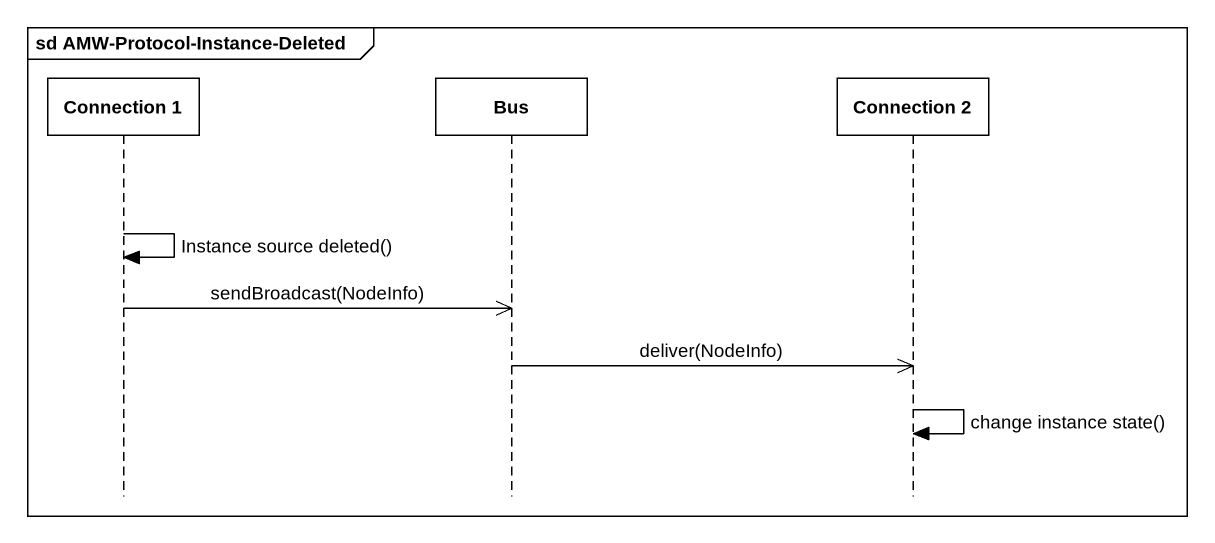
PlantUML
@startuml
mainframe sd AMW-Protocol-Instance-Deleted
hide footbox
participant "Connection 1" as Connection_1
participant Bus
participant "Connection 2" as Connection_2

Connection_1 -> Connection_1 : Instance source deleted()
Connection_1 ->> Bus : sendBroadcast(NodeInfo)
Bus ->> Connection_2 : deliver(NodeInfo)
Connection_2 -> Connection_2 : change instance state()
@enduml
